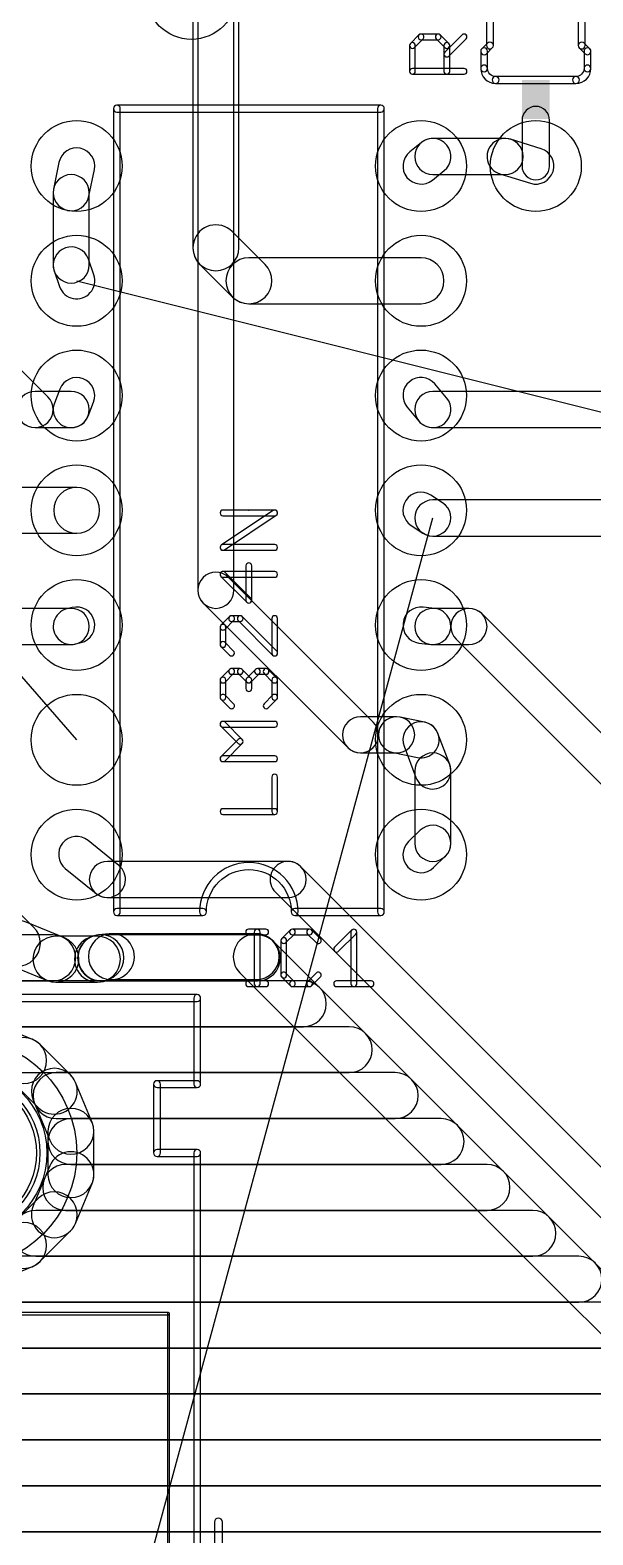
# Model space of a CAD drawing. Extents: x -1 to 100, y 0 to 80.
# Drawn here: x 44.69 to 57.14, y 16.69 to 50 of the extents above; entities that cross this region are included whole.
import ezdxf

# ---------------------------------------------------------------- set-up
doc = ezdxf.new("R2010")
doc.units = 0
for name, color, linetype in [('1', 22, 'CONTINUOUS'), ('17', 82, 'CONTINUOUS'), ('19', 53, 'CONTINUOUS'), ('20', 7, 'CONTINUOUS'), ('21', 253, 'CONTINUOUS'), ('23', 7, 'CONTINUOUS'), ('25', 253, 'CONTINUOUS'), ('27', 253, 'CONTINUOUS'), ('42', 175, 'CONTINUOUS'), ('43', 82, 'CONTINUOUS'), ('51', 253, 'CONTINUOUS')]:
    doc.layers.add(name, color=color, linetype=linetype)

# ---------------------------------------------------------------- blocks, each defined once
blk = doc.blocks.new('ROUNDP')
blk.add_circle((0, 0), 0.5)
blk = doc.blocks.new('RECT')
blk.add_solid([(-0.5, -0.5), (0.5, -0.5), (-0.5, 0.5), (0.5, 0.5)])

msp = doc.modelspace()

# ---------------------------------------------------------------- linework, layer by layer
at = {"layer": '1'}
for points in [[(48.292, 50.4), (48.292, 45.18, 1), (49.308, 45.18), (49.308, 50.4, 1)], [(48.4, 50.4), (48.4, 37.6, 1), (49.2, 37.6), (49.2, 50.4, 1)], [(45.992, 46.3203), (46.112, 46.9103, 1), (45.328, 47.0697), (45.208, 46.4797, 1)], [(53.3487, 47.5112), (53.0887, 47.3012, 1), (53.5913, 46.6788), (53.8513, 46.8888, 1)], [(55.2, 47.6), (53.6, 47.6, 1), (53.6, 46.8), (55.2, 46.8, 1)], [(55.082, 46.8178), (55.762, 46.6078, 1), (55.998, 47.3722), (55.318, 47.5822, 1)], [(45.2, 46.4), (45.2, 44.8, 1), (46, 44.8), (46, 46.4, 1)], [(45.0828, 41.8828), (41.0828, 45.8828, 1), (40.5172, 45.3172), (44.5172, 41.3172, 1)], [(48.4408, 44.8208), (49.1708, 44.0908, 1), (49.8892, 44.8092), (49.1592, 45.5392, 1)], [(45.2216, 44.6703), (45.3416, 44.3203, 1), (46.0984, 44.5797), (45.9784, 44.9297, 1)], [(49.53, 43.942), (53.34, 43.942, 1), (53.34, 44.958), (49.53, 44.958, 1)], [(45.973, 41.4556), (46.093, 41.7656, 1), (45.347, 42.0544), (45.227, 41.7444, 1)], [(53.9065, 41.857), (53.6465, 42.167, 1), (53.0335, 41.653), (53.2935, 41.343, 1)], [(45.6, 42), (44.8, 42, 1), (44.8, 41.2), (45.6, 41.2, 1)], [(76.8, 42), (53.6, 42, 1), (53.6, 41.2), (76.8, 41.2, 1)], [(43.9516, 38.862), (45.72, 38.862, 1), (45.72, 39.878), (43.9516, 39.878, 1)], [(45.72, 39.878), (43.9516, 39.878, 1), (43.9516, 38.862), (45.72, 38.862, 1)], [(45.212, 39.37), (45.212, 39.37, 1), (46.228, 39.37), (46.228, 39.37, 1)], [(53.8189, 39.5348), (53.5589, 39.7048, 1), (53.1211, 39.0352), (53.3811, 38.8652, 1)], [(65.6, 39.6), (53.6, 39.6, 1), (53.6, 38.8), (65.6, 38.8, 1)], [(48.5172, 37.3172), (51.7172, 34.1172, 1), (52.2828, 34.6828), (49.0828, 37.8828, 1)], [(43.2, 36.4), (45.6, 36.4, 1), (45.6, 37.2), (43.2, 37.2, 1)], [(45.697, 36.4119), (45.817, 36.4419, 1), (45.623, 37.2181), (45.503, 37.1881, 1)], [(53.6458, 37.1974), (53.3858, 37.2274, 1), (53.2942, 36.4326), (53.5542, 36.4026, 1)], [(54.4, 37.2), (53.6, 37.2, 1), (53.6, 36.4), (54.4, 36.4, 1)], [(62.6828, 29.0828), (54.6828, 37.0828, 1), (54.1172, 36.5172), (62.1172, 28.5172, 1)], [(52, 34), (52.8, 34, 1), (52.8, 34.8), (52, 34.8, 1)], [(52.7202, 34.008), (53.2602, 33.898, 1), (53.4198, 34.682), (52.8798, 34.792, 1)], [(53.9743, 33.741), (53.7143, 34.431, 1), (52.9657, 34.149), (53.2257, 33.459, 1)], [(53.2, 33.6), (53.2, 32, 1), (54, 32), (54, 33.6, 1)], [(53.3228, 32.2883), (53.0628, 32.0383, 1), (53.6172, 31.4617), (53.8772, 31.7117, 1)], [(46.6515, 31.511), (45.9715, 32.061, 1), (45.4685, 31.439), (46.1485, 30.889, 1)], [(50.4, 31.6), (46.4, 31.6, 1), (46.4, 30.8), (50.4, 30.8, 1)], [(66.6828, 15.4828), (50.6828, 31.4828, 1), (50.1172, 30.9172), (66.1172, 14.9172, 1)], [(43.3987, 30.0798), (44.0498, 29.4287, 1), (44.7682, 30.1472), (44.1172, 30.7982, 1)], [(44.2146, 29.3186), (45.0652, 28.9663, 1), (45.454, 29.9049), (44.6034, 30.2573, 1)], [(46.3748, 28.9663), (46.4515, 28.9981, 1), (46.0627, 29.9367), (45.9859, 29.9049, 1)], [(46.3105, 28.9622), (46.5434, 28.9868, 1), (46.4366, 29.9972), (46.2037, 29.9726, 1)], [(46.49, 28.984), (49.6925, 28.984, 1), (49.6925, 30), (46.49, 30, 1)], [(49.3333, 29.1328), (64.5928, 13.8733, 1), (65.3112, 14.5917), (50.0517, 29.8512, 1)], [(38.2795, 28.956), (45.1911, 28.956, 1), (45.1911, 29.972), (38.2795, 29.972, 1)], [(45.2596, 28.9276), (46.1804, 28.9276, 1), (46.1804, 29.9436), (45.2596, 29.9436, 1)], [(46.2489, 28.956), (49.7205, 28.956, 1), (49.7205, 29.972), (46.2489, 29.972, 1)], [(37.2635, 27.94), (50.7365, 27.94, 1), (50.7365, 28.956), (37.2635, 28.956, 1)], [(44.7413, 27.661), (43.8544, 28.0283, 1), (43.4656, 27.0897), (44.3525, 26.7223, 1)], [(43.9666, 26.924), (51.7525, 26.924, 1), (51.7525, 27.94), (43.9666, 27.94, 1)], [(45.5849, 26.8721), (44.9061, 27.5509, 1), (44.1876, 26.8324), (44.8664, 26.1536, 1)], [(46.0623, 25.8204), (45.695, 26.7073, 1), (44.7563, 26.3185), (45.1237, 25.4316, 1)], [(45.2658, 25.908), (52.7685, 25.908, 1), (52.7685, 26.924), (45.2658, 26.924, 1)], [(46.101, 24.666), (46.101, 25.626, 1), (45.085, 25.626), (45.085, 24.666, 1)], [(45.593, 24.892), (53.7845, 24.892, 1), (53.7845, 25.908), (45.593, 25.908, 1)], [(45.695, 23.5847), (46.0623, 24.4716, 1), (45.1237, 24.8604), (44.7563, 23.9735, 1)], [(45.4762, 23.876), (54.8005, 23.876, 1), (54.8005, 24.892), (45.4762, 24.892, 1)], [(44.9061, 22.7411), (45.5849, 23.4199, 1), (44.8664, 24.1384), (44.1876, 23.4596, 1)], [(44.8145, 22.86), (55.8165, 22.86, 1), (55.8165, 23.876), (44.8145, 23.876, 1)], [(43.8544, 22.2637), (44.7413, 22.631, 1), (44.3525, 23.5697), (43.4656, 23.2023, 1)], [(36.658, 21.844), (56.8325, 21.844, 1), (56.8325, 22.86), (36.658, 22.86, 1)], [(36.1714, 20.828), (57.8485, 20.828, 1), (57.8485, 21.844), (36.1714, 21.844, 1)], [(27.2166, 19.812), (58.8645, 19.812, 1), (58.8645, 20.828), (27.2166, 20.828, 1)], [(33.6714, 18.796), (59.8805, 18.796, 1), (59.8805, 19.812), (33.6714, 19.812, 1)], [(34.158, 17.78), (60.8965, 17.78, 1), (60.8965, 18.796), (34.158, 18.796, 1)], [(34.1294, 16.764), (61.9125, 16.764, 1), (61.9125, 17.78), (34.1294, 17.78, 1)], [(33.5914, 15.748), (62.9285, 15.748, 1), (62.9285, 16.764), (33.5914, 16.764, 1)]]:
    msp.add_lwpolyline(points, format="xyb", close=True, dxfattribs=at)
at = {"layer": '19'}
for p, q in [((45.72, 34.29), (15.89, 68.58)), ((45.72, 44.45), (96.52, 31.75)), ((45.72, 10.16), (53.6, 39.2))]:
    msp.add_line(p, q, dxfattribs=at)
at = {"layer": '20'}
msp.add_circle((43.18, 25.146), 1.651, dxfattribs=at)
at = {"layer": '21'}
for points in [[(54.7878, 54.483), (54.7878, 49.657, 1), (54.9402, 49.657), (54.9402, 54.483, 1)], [(56.8198, 54.483), (56.8198, 49.657, 1), (56.9722, 49.657), (56.9722, 54.483, 1)], [(54.8101, 49.7109), (54.6831, 49.5839, 1), (54.7909, 49.4761), (54.9179, 49.6031, 1)], [(56.8421, 49.6031), (56.9691, 49.4761, 1), (57.0769, 49.5839), (56.9499, 49.7109, 1)], [(54.8132, 49.149), (54.8132, 49.53, 1), (54.6608, 49.53), (54.6608, 49.149, 1)], [(57.0992, 49.149), (57.0992, 49.53, 1), (56.9468, 49.53), (56.9468, 49.149, 1)], [(54.8132, 49.149, 1), (54.6608, 49.149, 0.4142), (54.991, 48.8188, 1), (54.991, 48.9712, -0.4142)], [(56.769, 48.9712), (54.991, 48.9712, 1), (54.991, 48.8188), (56.769, 48.8188, 1)], [(56.769, 48.9712, 1), (56.769, 48.8188, 0.4142), (57.0992, 49.149, 1), (56.9468, 49.149, -0.4142)], [(46.5328, 48.26), (46.5328, 30.48, 1), (46.6852, 30.48), (46.6852, 48.26, 1)], [(46.609, 48.1838), (52.451, 48.1838, 1), (52.451, 48.3362), (46.609, 48.3362, 1)], [(52.5272, 30.48), (52.5272, 48.26, 1), (52.3748, 48.26), (52.3748, 30.48, 1)], [(50.4698, 30.48, 1), (50.6222, 30.48, 1), (48.4378, 30.48, 1), (48.5902, 30.48, -1)], [(46.609, 30.4038), (48.514, 30.4038, 1), (48.514, 30.5562), (46.609, 30.5562, 1)], [(52.451, 30.5562), (50.546, 30.5562, 1), (50.546, 30.4038), (52.451, 30.4038, 1)], [(48.387, 28.6512), (37.973, 28.6512, 1), (37.973, 28.4988), (48.387, 28.4988, 1)], [(48.4632, 26.67), (48.4632, 28.575, 1), (48.3108, 28.575), (48.3108, 26.67, 1)], [(47.5742, 25.146), (47.5742, 26.67, 1), (47.4218, 26.67), (47.4218, 25.146, 1)], [(47.498, 26.5938), (48.387, 26.5938, 1), (48.387, 26.7462), (47.498, 26.7462, 1)], [(48.387, 25.2222), (47.498, 25.2222, 1), (47.498, 25.0698), (48.387, 25.0698, 1)], [(48.4632, 12.7), (48.4632, 25.146, 1), (48.3108, 25.146), (48.3108, 12.7, 1)], [(47.752, 21.6154), (38.608, 21.6154, 1), (38.608, 21.5646), (47.752, 21.5646, 1)], [(47.7266, 21.59), (47.7266, 13.335, 1), (47.7774, 13.335), (47.7774, 21.59, 1)]]:
    msp.add_lwpolyline(points, format="xyb", close=True, dxfattribs=at)
for radius in [1.8796, 1.7272]:
    msp.add_circle((43.18, 25.146), radius, dxfattribs=at)
at = {"layer": '23'}
msp.add_point((49.53, 39.37), dxfattribs=at)
at = {"layer": '25'}
for points in [[(53.1934, 49.6126), (53.3841, 49.8032, 1), (53.2943, 49.8931), (53.1036, 49.7024, 1)], [(53.212, 49.0855), (53.212, 49.6575, 1), (53.085, 49.6575), (53.085, 49.0855, 1)], [(53.3392, 49.7847), (53.7205, 49.7847, 1), (53.7205, 49.9117), (53.3392, 49.9117, 1)], [(53.6756, 49.8032), (53.8663, 49.6126, 1), (53.9561, 49.7024), (53.7654, 49.8931, 1)], [(53.9561, 49.4219), (54.3374, 49.8032, 1), (54.2476, 49.8931), (53.8663, 49.5117, 1)], [(53.8477, 49.6575), (53.8477, 49.0855, 1), (53.9747, 49.0855), (53.9747, 49.6575, 1)], [(54.2925, 49.149), (53.1485, 49.149, 1), (53.1485, 49.022), (54.2925, 49.022, 1)], [(49.5231, 29.973), (49.9044, 29.973, 1), (49.9044, 30.1), (49.5231, 30.1, 1)], [(49.7773, 28.8925), (49.7773, 30.0365, 1), (49.6503, 30.0365), (49.6503, 28.8925, 1)], [(50.4485, 30.0814), (50.2578, 29.8907, 1), (50.3476, 29.8009), (50.5383, 29.9916, 1)], [(50.8747, 30.1), (50.4934, 30.1, 1), (50.4934, 29.973), (50.8747, 29.973, 1)], [(51.1103, 29.8907), (50.9196, 30.0814, 1), (50.8298, 29.9916), (51.0204, 29.8009, 1)], [(51.517, 29.6102), (51.8983, 29.9916, 1), (51.8085, 30.0814), (51.4272, 29.7001, 1)], [(51.7899, 30.0365), (51.7899, 28.8925, 1), (51.9169, 28.8925), (51.9169, 30.0365, 1)], [(50.2392, 29.8458), (50.2392, 29.0832, 1), (50.3662, 29.0832), (50.3662, 29.8458, 1)], [(50.2578, 29.0383), (50.4485, 28.8476, 1), (50.5383, 28.9374), (50.3476, 29.1281, 1)], [(50.9196, 28.8476), (51.1103, 29.0383, 1), (51.0204, 29.1281), (50.8298, 28.9374, 1)], [(49.5231, 28.829), (49.9044, 28.829, 1), (49.9044, 28.956), (49.5231, 28.956, 1)], [(50.4934, 28.829), (50.8747, 28.829, 1), (50.8747, 28.956), (50.4934, 28.956, 1)], [(51.4721, 28.829), (52.2347, 28.829, 1), (52.2347, 28.956), (51.4721, 28.956, 1)]]:
    msp.add_lwpolyline(points, format="xyb", close=True, dxfattribs=at)
at = {"layer": '27'}
for points in [[(48.9927, 38.4966), (50.1367, 39.2593, 1), (50.0663, 39.365), (48.9223, 38.6023, 1)], [(50.1015, 39.3756), (48.9575, 39.3756, 1), (48.9575, 39.2486), (50.1015, 39.2486, 1)], [(50.1015, 38.613), (48.9575, 38.613, 1), (48.9575, 38.486), (50.1015, 38.486, 1)], [(50.1015, 38.0156), (48.9575, 38.0156, 1), (48.9575, 37.8886), (50.1015, 37.8886, 1)], [(48.9126, 37.9072), (49.4846, 37.3352, 1), (49.5744, 37.425), (49.0024, 37.997, 1)], [(49.593, 37.3801), (49.593, 38.1427, 1), (49.466, 38.1427), (49.466, 37.3801, 1)], [(49.1033, 37.0182), (48.9126, 36.8276, 1), (49.0024, 36.7378), (49.1931, 36.9284, 1)], [(49.3389, 37.0368), (49.1482, 37.0368, 1), (49.1482, 36.9098), (49.3389, 36.9098, 1)], [(50.1464, 36.2556), (49.3838, 37.0182, 1), (49.2939, 36.9284), (50.0566, 36.1658, 1)], [(50.038, 36.9733), (50.038, 36.2107, 1), (50.165, 36.2107), (50.165, 36.9733, 1)], [(48.894, 36.7827), (48.894, 36.4014, 1), (49.021, 36.4014), (49.021, 36.7827, 1)], [(48.9126, 36.3565), (49.1033, 36.1658, 1), (49.1931, 36.2556), (49.0024, 36.4463, 1)], [(49.0024, 35.5684), (49.1931, 35.759, 1), (49.1033, 35.8488), (48.9126, 35.6582, 1)], [(49.021, 35.232), (49.021, 35.6133, 1), (48.894, 35.6133), (48.894, 35.232, 1)], [(49.1482, 35.7404), (49.3389, 35.7404, 1), (49.3389, 35.8674), (49.1482, 35.8674, 1)], [(49.2939, 35.759), (49.4846, 35.5684, 1), (49.5744, 35.6582), (49.3838, 35.8488, 1)], [(49.5744, 35.5684), (49.7651, 35.759, 1), (49.6753, 35.8488), (49.4846, 35.6582, 1)], [(49.466, 35.6133), (49.466, 35.4226, 1), (49.593, 35.4226), (49.593, 35.6133, 1)], [(49.7202, 35.7404), (49.9108, 35.7404, 1), (49.9108, 35.8674), (49.7202, 35.8674, 1)], [(49.8659, 35.759), (50.0566, 35.5684, 1), (50.1464, 35.6582), (49.9557, 35.8488, 1)], [(50.038, 35.6133), (50.038, 35.232, 1), (50.165, 35.232), (50.165, 35.6133, 1)], [(49.1931, 35.0862), (49.0024, 35.2769, 1), (48.9126, 35.1871), (49.1033, 34.9964, 1)], [(50.0566, 35.2769), (49.8659, 35.0862, 1), (49.9557, 34.9964), (50.1464, 35.1871, 1)], [(49.3838, 34.2981), (49.0024, 34.6794, 1), (48.9126, 34.5896), (49.2939, 34.2083, 1)], [(48.9575, 34.571), (50.1015, 34.571, 1), (50.1015, 34.698), (48.9575, 34.698, 1)], [(49.0024, 33.827), (49.3838, 34.2083, 1), (49.2939, 34.2981), (48.9126, 33.9168, 1)], [(50.1015, 33.9354), (48.9575, 33.9354, 1), (48.9575, 33.8084), (50.1015, 33.8084, 1)], [(50.165, 32.7025), (50.165, 33.4652, 1), (50.038, 33.4652), (50.038, 32.7025, 1)], [(48.9575, 32.639), (50.1015, 32.639, 1), (50.1015, 32.766), (48.9575, 32.766, 1)], [(48.9444, 15.9085), (48.9444, 16.9762, 1), (48.7666, 16.9762), (48.7666, 15.9085, 1)]]:
    msp.add_lwpolyline(points, format="xyb", close=True, dxfattribs=at)
at = {"layer": '42'}
msp.add_circle((43.18, 25.146), 2.54, dxfattribs=at)
at = {"layer": '43'}
msp.add_circle((43.18, 25.146), 2.54, dxfattribs=at)
at = {"layer": '51'}
msp.add_lwpolyline([(56.1848, 46.99), (56.1848, 48.006, 1), (55.5752, 48.006), (55.5752, 46.99, 1)], format="xyb", close=True, dxfattribs=at)

# ---------------------------------------------------------------- block references
at = {"layer": '17', "xscale": 2.0128, "yscale": 2.0128}
for p, rotation in [((48.26, 50.8), 270), ((48.26, 50.8), 270), ((45.72, 46.99), 180), ((45.72, 46.99), 180), ((53.34, 46.99), 180), ((53.34, 46.99), 180), ((55.88, 46.99), 90), ((55.88, 46.99), 90), ((45.72, 44.45), 180), ((45.72, 44.45), 180), ((53.34, 44.45), 180), ((53.34, 44.45), 180), ((45.72, 41.91), 180), ((45.72, 41.91), 180), ((53.34, 41.91), 180), ((53.34, 41.91), 180), ((45.72, 39.37), 180), ((45.72, 39.37), 180), ((53.34, 39.37), 180), ((53.34, 39.37), 180), ((45.72, 36.83), 180), ((45.72, 36.83), 180), ((53.34, 36.83), 180), ((53.34, 36.83), 180), ((45.72, 34.29), 180), ((45.72, 34.29), 180), ((53.34, 34.29), 180), ((53.34, 34.29), 180), ((45.72, 31.75), 180), ((45.72, 31.75), 180), ((53.34, 31.75), 180), ((53.34, 31.75), 180)]:
    msp.add_blockref('ROUNDP', p, dxfattribs=dict(at, rotation=rotation))
at = {"layer": '21', "xscale": 0.8636, "yscale": 0.6096, "rotation": 90}
msp.add_blockref('RECT', (55.88, 48.4632), dxfattribs=at)

doc.saveas('drawing.dxf')
